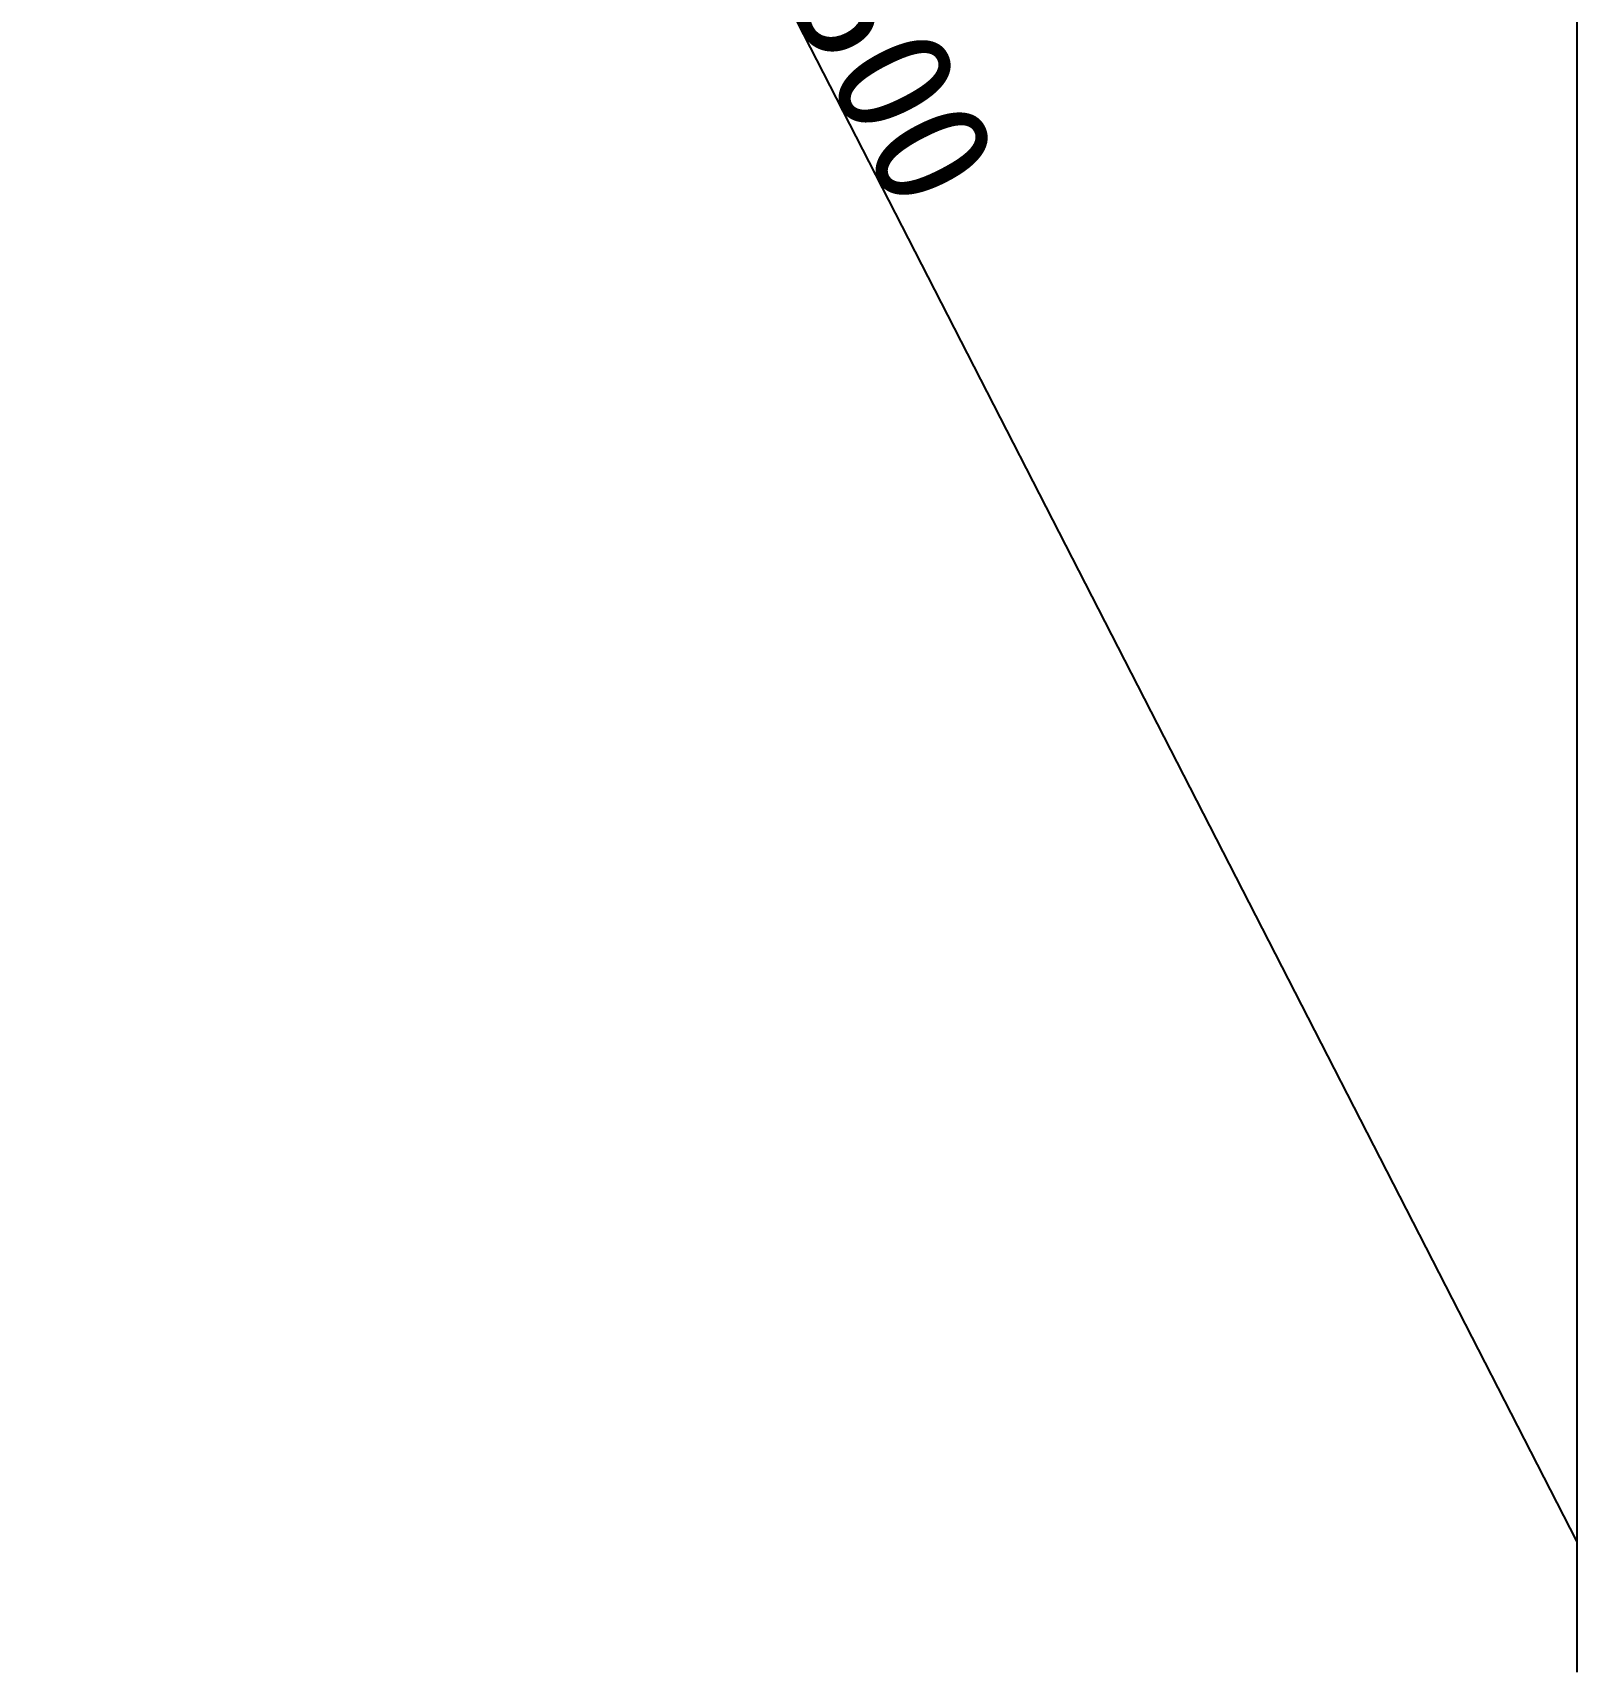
# Model space of a CAD drawing. Extents: x -31701 to 37626, y -27136 to 32271.
# Drawn here: x 12550 to 16431, y 11117 to 15236 of the extents above; entities that cross this region are included whole.
import ezdxf

# ---------------------------------------------------------------- set-up
doc = ezdxf.new("R2010")
doc.units = 0
doc.header["$PDMODE"] = 35
doc.layers.get('0').update_dxf_attribs({"linetype": 'CONTINUOUS'})
doc.layers.get('DEFPOINTS').update_dxf_attribs({"linetype": 'CONTINUOUS'})
doc.styles.add('MX_NOTE_STANDARD', font='txt.shx', dxfattribs={"bigfont": 'extfont.shx'})
doc.dimstyles.new('MXDIMSTYLE', dxfattribs={"dimtxt": 2.8, "dimasz": 2.5, "dimexe": 1, "dimexo": 0.5, "dimgap": 0.5, "dimtad": 1, "dimdsep": 46, "dimtxsty": 'MX_NOTE_STANDARD', "dimblk1": 'OPEN30', "dimblk2": 'OPEN30', "dimsah": 1, "dimcen": 2.5, "dimadec": 0, "dimazin": 0, "dimtfac": 1, "dimtmove": 0, "dimatfit": 3, "dimldrblk": 'OPEN30', "dimfxl": 1, "dimtzin": 0, "dimarcsym": 0})

# ---------------------------------------------------------------- blocks, each defined once
blk = doc.blocks.new('_OPEN30')
at = {"color": 0, "linetype": 'ByBlock', "lineweight": -2}
for p, q in [((-1, 0.267949), (0, 0)), ((0, 0), (-1, -0.267949)), ((0, 0), (-1, 0))]:
    blk.add_line(p, q, dxfattribs=at)
blk = doc.blocks.new('*D25')
at = {"color": 0, "linetype": 'Continuous', "lineweight": -2}
blk.add_line((16429.9, 11446), (12676.4, 18762.4), dxfattribs=at)
at = {"layer": 'DEFPOINTS', "color": 0, "linetype": 'Continuous', "lineweight": 0}
for p in [(12549.9, 19008.8), (16429.9, 11446)]:
    blk.add_point(p, dxfattribs=at)
at = {"color": 0, "linetype": 'Continuous', "lineweight": -2, "xscale": 277, "yscale": 277, "zscale": 277, "rotation": 117.1595574588738}
blk.add_blockref('_OPEN30', (12549.9, 19008.8), dxfattribs=at)
at = {"color": 0, "linetype": 'Continuous', "insert": (14623.9, 15296.1), "char_height": 300, "attachment_point": 5, "rotation": 297.1596, "line_spacing_factor": 0.792857}
blk.add_mtext('\\A1;R8500', dxfattribs=at)

msp = doc.modelspace()

# ---------------------------------------------------------------- linework, layer by layer
at = {"color": 254, "linetype": 'Continuous'}
msp.add_line((16429.94, 19354.96), (16429.94, 11117.06), dxfattribs=at)
at = {"color": 20, "linetype": 'Continuous'}
msp.add_point((16429.94, 11446.04), dxfattribs=at)

# ---------------------------------------------------------------- dimensions: what is measured, and where the dimension line sits
at = {"color": 7, "linetype": 'Continuous'}
dim = msp.add_radius_dim(center=(16429.94, 11446.04), mpoint=(12549.95, 19008.82), text='\\A1;<>', dimstyle='MXDIMSTYLE', override={"dimtxt": 300, "dimasz": 277, "dimdec": 1, "dimcen": 0, "dimatfit": 2, "dimtzin": 8}, dxfattribs=at)
dim.commit()
dim.dimension.update_dxf_attribs({"geometry": '*D25', "text_midpoint": (14489.94, 15227.43), "dimtype": 164})

doc.saveas('drawing.dxf')
